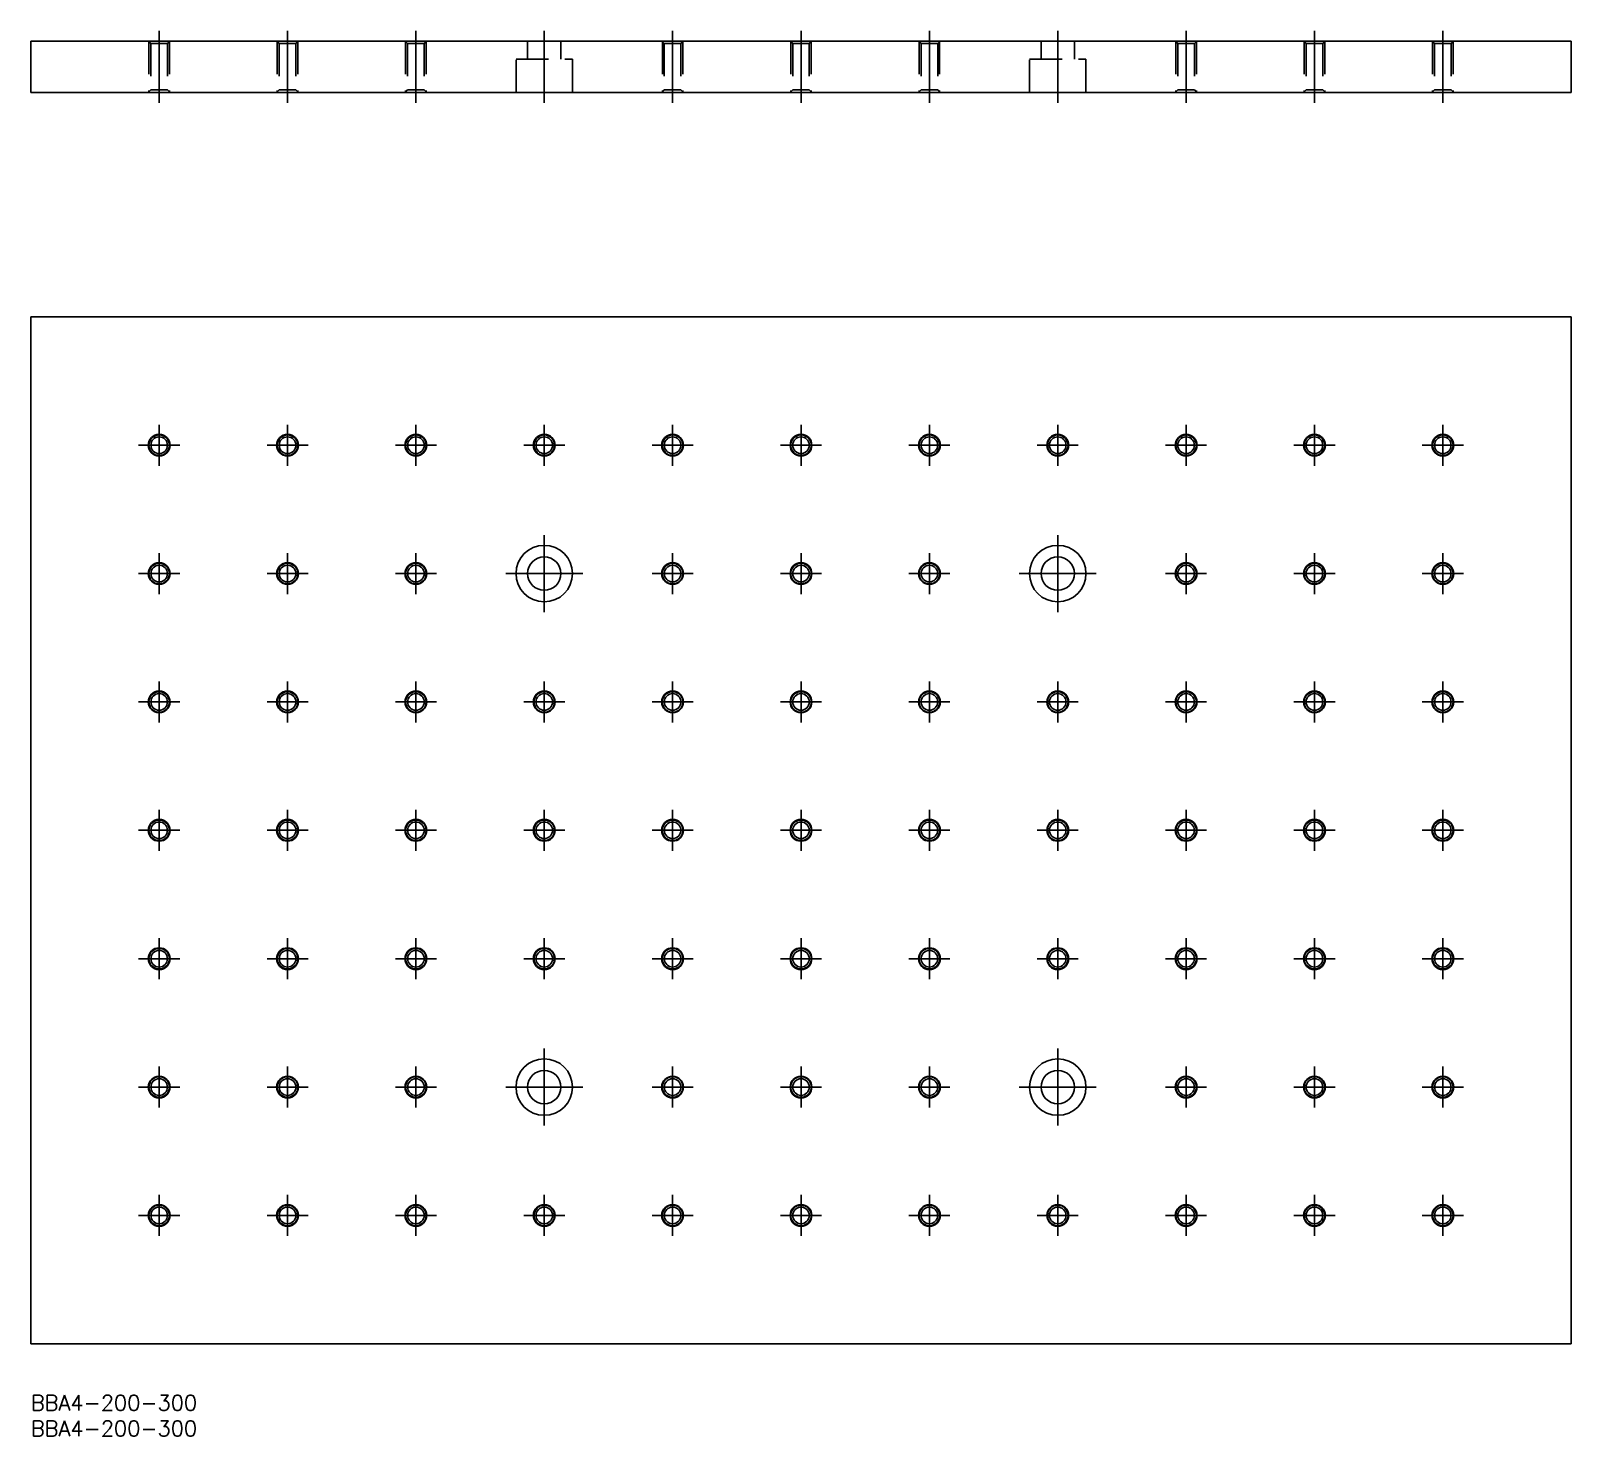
# Model space of a CAD drawing. Extents: x 0 to 300, y -8 to 266.
import ezdxf

# ---------------------------------------------------------------- set-up
doc = ezdxf.new("R2010")
doc.units = 0
doc.header["$LTSCALE"] = 0.5
doc.linetypes.add('CENTER', pattern=[50.8, 31.75, -6.35, 6.35, -6.35])
doc.linetypes.add('DASHED', pattern=[19.05, 12.7, -6.35])
for name, color, linetype in [('MSM_CENTER', 1, 'CENTER'), ('MSM_CONTINUOUS', 7, 'CONTINUOUS'), ('MSM_DASHED', 4, 'DASHED'), ('MSM_NARROW', 5, 'CONTINUOUS'), ('MSM_PART_NUMBER', 7, 'CONTINUOUS')]:
    doc.layers.add(name, color=color, linetype=linetype)
doc.styles.get("Standard").update_dxf_attribs({"font": 'txt.shx', "height": 3, "bigfont": 'bigfont.shx'})

# ---------------------------------------------------------------- blocks, each defined once
blk = doc.blocks.new('*U9')
at = {"layer": 'MSM_PART_NUMBER'}
blk.add_text('BBA4-200-300', height=3, dxfattribs=at).set_placement((0, -3))
blk = doc.blocks.new('*U10')
at = {"layer": 'MSM_PART_NUMBER'}
blk.add_text('BBA4-200-300', height=3, dxfattribs=at).set_placement((0, -8))

msp = doc.modelspace()

# ---------------------------------------------------------------- linework, layer by layer
at = {"layer": 'MSM_CENTER'}
for p, q in [((25, 265.71), (25, 251.71)), ((50, 265.71), (50, 251.71)), ((75, 265.71), (75, 251.71)), ((100, 265.71), (100, 251.71)), ((125, 265.71), (125, 251.71)), ((150, 265.71), (150, 251.71)), ((175, 265.71), (175, 251.71)), ((200, 265.71), (200, 251.71)), ((225, 265.71), (225, 251.71)), ((250, 265.71), (250, 251.71)), ((275, 265.71), (275, 251.71)), ((25, 189), (25, 181)), ((50, 189), (50, 181)), ((75, 189), (75, 181)), ((100, 181), (100, 189)), ((125, 189), (125, 181)), ((150, 189), (150, 181)), ((175, 189), (175, 181)), ((200, 189), (200, 181)), ((225, 189), (225, 181)), ((250, 189), (250, 181)), ((275, 189), (275, 181)), ((21, 185), (29, 185)), ((46, 185), (54, 185)), ((79, 185), (71, 185)), ((104, 185), (96, 185)), ((121, 185), (129, 185)), ((154, 185), (146, 185)), ((179, 185), (171, 185)), ((196, 185), (204, 185)), ((221, 185), (229, 185)), ((246, 185), (254, 185)), ((279, 185), (271, 185)), ((100, 167.5), (100, 152.5)), ((200, 167.5), (200, 152.5)), ((25, 164), (25, 156)), ((50, 164), (50, 156)), ((75, 164), (75, 156)), ((125, 164), (125, 156)), ((150, 164), (150, 156)), ((175, 164), (175, 156)), ((225, 164), (225, 156)), ((250, 164), (250, 156)), ((275, 164), (275, 156)), ((21, 160), (29, 160)), ((46, 160), (54, 160)), ((79, 160), (71, 160)), ((107.5, 160), (92.5, 160)), ((121, 160), (129, 160)), ((154, 160), (146, 160)), ((179, 160), (171, 160)), ((207.5, 160), (192.5, 160)), ((221, 160), (229, 160)), ((246, 160), (254, 160)), ((279, 160), (271, 160)), ((25, 139), (25, 131)), ((50, 139), (50, 131)), ((75, 139), (75, 131)), ((100, 139), (100, 131)), ((125, 139), (125, 131)), ((150, 139), (150, 131)), ((175, 139), (175, 131)), ((200, 139), (200, 131)), ((225, 139), (225, 131)), ((250, 139), (250, 131)), ((275, 139), (275, 131)), ((21, 135), (29, 135)), ((79, 135), (71, 135)), ((46, 135), (54, 135)), ((104, 135), (96, 135)), ((121, 135), (129, 135)), ((154, 135), (146, 135)), ((179, 135), (171, 135)), ((196, 135), (204, 135)), ((221, 135), (229, 135)), ((246, 135), (254, 135)), ((279, 135), (271, 135)), ((25, 114), (25, 106)), ((50, 114), (50, 106)), ((75, 114), (75, 106)), ((100, 114), (100, 106)), ((125, 114), (125, 106)), ((150, 114), (150, 106)), ((175, 114), (175, 106)), ((200, 114), (200, 106)), ((225, 114), (225, 106)), ((250, 114), (250, 106)), ((275, 114), (275, 106)), ((21, 110), (29, 110)), ((46, 110), (54, 110)), ((79, 110), (71, 110)), ((104, 110), (96, 110)), ((121, 110), (129, 110)), ((154, 110), (146, 110)), ((179, 110), (171, 110)), ((196, 110), (204, 110)), ((221, 110), (229, 110)), ((246, 110), (254, 110)), ((279, 110), (271, 110)), ((25, 89), (25, 81)), ((50, 89), (50, 81)), ((75, 89), (75, 81)), ((100, 89), (100, 81)), ((125, 89), (125, 81)), ((150, 89), (150, 81)), ((175, 89), (175, 81)), ((200, 89), (200, 81)), ((225, 89), (225, 81)), ((250, 89), (250, 81)), ((275, 89), (275, 81)), ((21, 85), (29, 85)), ((46, 85), (54, 85)), ((79, 85), (71, 85)), ((104, 85), (96, 85)), ((121, 85), (129, 85)), ((154, 85), (146, 85)), ((179, 85), (171, 85)), ((196, 85), (204, 85)), ((221, 85), (229, 85)), ((246, 85), (254, 85)), ((279, 85), (271, 85)), ((100, 67.5), (100, 52.5)), ((200, 67.5), (200, 52.5)), ((25, 64), (25, 56)), ((50, 64), (50, 56)), ((75, 64), (75, 56)), ((125, 64), (125, 56)), ((150, 64), (150, 56)), ((175, 64), (175, 56)), ((225, 64), (225, 56)), ((250, 64), (250, 56)), ((275, 64), (275, 56)), ((21, 60), (29, 60)), ((46, 60), (54, 60)), ((79, 60), (71, 60)), ((107.5, 60), (92.5, 60)), ((207.5, 60), (192.5, 60)), ((121, 60), (129, 60)), ((154, 60), (146, 60)), ((179, 60), (171, 60)), ((221, 60), (229, 60)), ((246, 60), (254, 60)), ((279, 60), (271, 60)), ((25, 39), (25, 31)), ((50, 39), (50, 31)), ((75, 39), (75, 31)), ((100, 31), (100, 39)), ((125, 39), (125, 31)), ((150, 39), (150, 31)), ((175, 39), (175, 31)), ((200, 39), (200, 31)), ((225, 39), (225, 31)), ((250, 39), (250, 31)), ((275, 39), (275, 31)), ((21, 35), (29, 35)), ((46, 35), (54, 35)), ((79, 35), (71, 35)), ((104, 35), (96, 35)), ((121, 35), (129, 35)), ((154, 35), (146, 35)), ((179, 35), (171, 35)), ((196, 35), (204, 35)), ((221, 35), (229, 35)), ((246, 35), (254, 35)), ((279, 35), (271, 35))]:
    msp.add_line(p, q, dxfattribs=at)
at = {"layer": 'MSM_CONTINUOUS'}
for p, q in [((0, 263.71), (300, 263.71)), ((0, 253.71), (0, 263.71)), ((300, 263.71), (300, 253.71)), ((300, 253.71), (0, 253.71)), ((0, 210), (300, 210)), ((0, 10), (0, 210)), ((300, 210), (300, 10)), ((300, 10), (0, 10))]:
    msp.add_line(p, q, dxfattribs=at)
for centre, radius in [((25, 185), 2.12), ((25, 185), 1.62), ((50, 185), 2.12), ((50, 185), 1.62), ((75, 185), 2.12), ((75, 185), 1.62), ((100, 185), 2.12), ((100, 185), 1.62), ((125, 185), 2.12), ((125, 185), 1.62), ((150, 185), 2.12), ((150, 185), 1.62), ((175, 185), 2.12), ((175, 185), 1.62), ((200, 185), 2.12), ((200, 185), 1.62), ((225, 185), 2.12), ((225, 185), 1.62), ((250, 185), 2.12), ((250, 185), 1.62), ((275, 185), 2.12), ((275, 185), 1.62), ((100, 160), 5.5), ((200, 160), 5.5), ((25, 160), 2.12), ((50, 160), 2.12), ((75, 160), 2.12), ((100, 160), 3.25), ((125, 160), 2.12), ((150, 160), 2.12), ((175, 160), 2.12), ((200, 160), 3.25), ((225, 160), 2.12), ((250, 160), 2.12), ((275, 160), 2.12), ((25, 160), 1.62), ((50, 160), 1.62), ((75, 160), 1.62), ((125, 160), 1.62), ((150, 160), 1.62), ((175, 160), 1.62), ((225, 160), 1.62), ((250, 160), 1.62), ((275, 160), 1.62), ((25, 135), 2.12), ((25, 135), 1.62), ((50, 135), 2.12), ((50, 135), 1.62), ((75, 135), 2.12), ((75, 135), 1.62), ((100, 135), 2.12), ((100, 135), 1.62), ((125, 135), 2.12), ((125, 135), 1.62), ((150, 135), 2.12), ((150, 135), 1.62), ((175, 135), 2.12), ((175, 135), 1.62), ((200, 135), 2.12), ((200, 135), 1.62), ((225, 135), 2.12), ((225, 135), 1.62), ((250, 135), 2.12), ((250, 135), 1.62), ((275, 135), 2.12), ((275, 135), 1.62), ((25, 110), 2.12), ((25, 110), 1.62), ((50, 110), 2.12), ((50, 110), 1.62), ((75, 110), 2.12), ((75, 110), 1.62), ((100, 110), 2.12), ((100, 110), 1.62), ((125, 110), 2.12), ((125, 110), 1.62), ((150, 110), 2.12), ((150, 110), 1.62), ((175, 110), 2.12), ((175, 110), 1.62), ((200, 110), 2.12), ((200, 110), 1.62), ((225, 110), 2.12), ((225, 110), 1.62), ((250, 110), 2.12), ((250, 110), 1.62), ((275, 110), 2.12), ((275, 110), 1.62), ((25, 85), 2.12), ((50, 85), 2.12), ((75, 85), 2.12), ((100, 85), 2.12), ((125, 85), 2.12), ((150, 85), 2.12), ((175, 85), 2.12), ((200, 85), 2.12), ((225, 85), 2.12), ((250, 85), 2.12), ((275, 85), 2.12), ((25, 85), 1.62), ((50, 85), 1.62), ((75, 85), 1.62), ((100, 85), 1.62), ((125, 85), 1.62), ((150, 85), 1.62), ((175, 85), 1.62), ((200, 85), 1.62), ((225, 85), 1.62), ((250, 85), 1.62), ((275, 85), 1.62), ((100, 60), 5.5), ((100, 60), 3.25), ((200, 60), 5.5), ((200, 60), 3.25), ((25, 60), 2.12), ((25, 60), 1.62), ((50, 60), 2.12), ((50, 60), 1.62), ((75, 60), 2.12), ((75, 60), 1.62), ((125, 60), 2.12), ((125, 60), 1.62), ((150, 60), 2.12), ((150, 60), 1.62), ((175, 60), 2.12), ((175, 60), 1.62), ((225, 60), 2.12), ((225, 60), 1.62), ((250, 60), 2.12), ((250, 60), 1.62), ((275, 60), 2.12), ((275, 60), 1.62), ((25, 35), 2.12), ((25, 35), 1.62), ((50, 35), 2.12), ((50, 35), 1.62), ((75, 35), 2.12), ((75, 35), 1.62), ((100, 35), 2.12), ((100, 35), 1.62), ((125, 35), 2.12), ((125, 35), 1.62), ((150, 35), 2.12), ((150, 35), 1.62), ((175, 35), 2.12), ((175, 35), 1.62), ((200, 35), 2.12), ((200, 35), 1.62), ((225, 35), 2.12), ((225, 35), 1.62), ((250, 35), 2.12), ((250, 35), 1.62), ((275, 35), 2.12), ((275, 35), 1.62)]:
    msp.add_circle(centre, radius, dxfattribs=at)
at = {"layer": 'MSM_DASHED'}
for p, q in [((23.38, 263.21), (22.88, 263.71)), ((23, 263.59), (23, 253.83)), ((23.38, 263.21), (26.62, 263.21)), ((23.38, 263.21), (23.38, 254.21)), ((26.62, 263.21), (27.12, 263.71)), ((26.62, 263.21), (26.62, 254.21)), ((27, 263.59), (27, 253.83)), ((48.38, 263.21), (47.88, 263.71)), ((48, 263.59), (48, 253.83)), ((48.38, 263.21), (51.62, 263.21)), ((48.38, 263.21), (48.38, 254.21)), ((51.62, 263.21), (52.12, 263.71)), ((51.62, 263.21), (51.62, 254.21)), ((52, 263.59), (52, 253.83)), ((73.38, 263.21), (72.88, 263.71)), ((73, 263.59), (73, 253.83)), ((73.38, 263.21), (76.62, 263.21)), ((73.38, 263.21), (73.38, 254.21)), ((76.62, 263.21), (77.12, 263.71)), ((76.62, 263.21), (76.62, 254.21)), ((77, 263.59), (77, 253.83)), ((96.75, 260.21), (96.75, 263.71)), ((103.25, 260.21), (103.25, 263.71)), ((123.38, 263.21), (122.88, 263.71)), ((123, 263.59), (123, 253.83)), ((126.62, 263.21), (123.38, 263.21)), ((123.38, 263.21), (123.38, 254.21)), ((126.62, 263.21), (127.12, 263.71)), ((126.62, 263.21), (126.62, 254.21)), ((127, 263.59), (127, 253.83)), ((148.38, 263.21), (147.88, 263.71)), ((148, 263.59), (148, 253.83)), ((151.62, 263.21), (148.38, 263.21)), ((148.38, 263.21), (148.38, 254.21)), ((151.62, 263.21), (152.12, 263.71)), ((151.62, 263.21), (151.62, 254.21)), ((152, 263.59), (152, 253.83)), ((173.38, 263.21), (172.88, 263.71)), ((173, 263.59), (173, 253.83)), ((176.62, 263.21), (173.38, 263.21)), ((173.38, 263.21), (173.38, 254.21)), ((176.62, 263.21), (177.12, 263.71)), ((176.62, 263.21), (176.62, 254.21)), ((177, 263.59), (177, 253.83)), ((196.75, 260.21), (196.75, 263.71)), ((203.25, 260.21), (203.25, 263.71)), ((223.38, 263.21), (222.88, 263.71)), ((223, 263.59), (223, 253.83)), ((223.38, 263.21), (226.62, 263.21)), ((223.38, 263.21), (223.38, 254.21)), ((226.62, 263.21), (227.12, 263.71)), ((226.62, 263.21), (226.62, 254.21)), ((227, 263.59), (227, 253.83)), ((248.38, 263.21), (247.88, 263.71)), ((248, 263.59), (248, 253.83)), ((248.38, 263.21), (251.62, 263.21)), ((248.38, 263.21), (248.38, 254.21)), ((251.62, 263.21), (252.12, 263.71)), ((251.62, 263.21), (251.62, 254.21)), ((252, 263.59), (252, 253.83)), ((273.38, 263.21), (272.88, 263.71)), ((273, 263.59), (273, 253.83)), ((273.38, 263.21), (276.62, 263.21)), ((273.38, 263.21), (273.38, 254.21)), ((276.62, 263.21), (277.12, 263.71)), ((276.62, 263.21), (276.62, 254.21)), ((277, 263.59), (277, 253.83)), ((94.5, 253.71), (94.5, 260.21)), ((94.5, 260.21), (105.5, 260.21)), ((105.5, 260.21), (105.5, 253.71)), ((194.5, 253.71), (194.5, 260.21)), ((194.5, 260.21), (205.5, 260.21)), ((205.5, 260.21), (205.5, 253.71)), ((23.38, 254.21), (22.88, 253.71)), ((23.38, 254.21), (26.62, 254.21)), ((26.62, 254.21), (27.12, 253.71)), ((48.38, 254.21), (47.88, 253.71)), ((48.38, 254.21), (51.62, 254.21)), ((51.62, 254.21), (52.12, 253.71)), ((73.38, 254.21), (72.88, 253.71)), ((73.38, 254.21), (76.62, 254.21)), ((76.62, 254.21), (77.12, 253.71)), ((123.38, 254.21), (122.88, 253.71)), ((126.62, 254.21), (123.38, 254.21)), ((126.62, 254.21), (127.12, 253.71)), ((148.38, 254.21), (147.88, 253.71)), ((151.62, 254.21), (148.38, 254.21)), ((151.62, 254.21), (152.12, 253.71)), ((173.38, 254.21), (172.88, 253.71)), ((176.62, 254.21), (173.38, 254.21)), ((176.62, 254.21), (177.12, 253.71)), ((223.38, 254.21), (222.88, 253.71)), ((223.38, 254.21), (226.62, 254.21)), ((226.62, 254.21), (227.12, 253.71)), ((248.38, 254.21), (247.88, 253.71)), ((248.38, 254.21), (251.62, 254.21)), ((251.62, 254.21), (252.12, 253.71)), ((273.38, 254.21), (272.88, 253.71)), ((273.38, 254.21), (276.62, 254.21)), ((276.62, 254.21), (277.12, 253.71))]:
    msp.add_line(p, q, dxfattribs=at)
at = {"layer": 'MSM_NARROW'}
for centre in [(25, 185), (50, 185), (75, 185), (100, 185), (125, 185), (150, 185), (175, 185), (200, 185), (225, 185), (250, 185), (275, 185), (25, 160), (50, 160), (75, 160), (125, 160), (150, 160), (175, 160), (225, 160), (250, 160), (275, 160), (25, 135), (50, 135), (75, 135), (100, 135), (125, 135), (150, 135), (175, 135), (200, 135), (225, 135), (250, 135), (275, 135), (25, 110), (50, 110), (75, 110), (100, 110), (125, 110), (150, 110), (175, 110), (200, 110), (225, 110), (250, 110), (275, 110), (25, 85), (50, 85), (75, 85), (100, 85), (125, 85), (150, 85), (175, 85), (200, 85), (225, 85), (250, 85), (275, 85), (25, 60), (50, 60), (75, 60), (125, 60), (150, 60), (175, 60), (225, 60), (250, 60), (275, 60), (25, 35), (50, 35), (75, 35), (100, 35), (125, 35), (150, 35), (175, 35), (200, 35), (225, 35), (250, 35), (275, 35)]:
    msp.add_circle(centre, 2, dxfattribs=at)

# ---------------------------------------------------------------- block references
at = {"layer": 'MSM_CONTINUOUS'}
for name in ['*U9', '*U10']:
    msp.add_blockref(name, (0, 0), dxfattribs=at)

doc.saveas('drawing.dxf')
